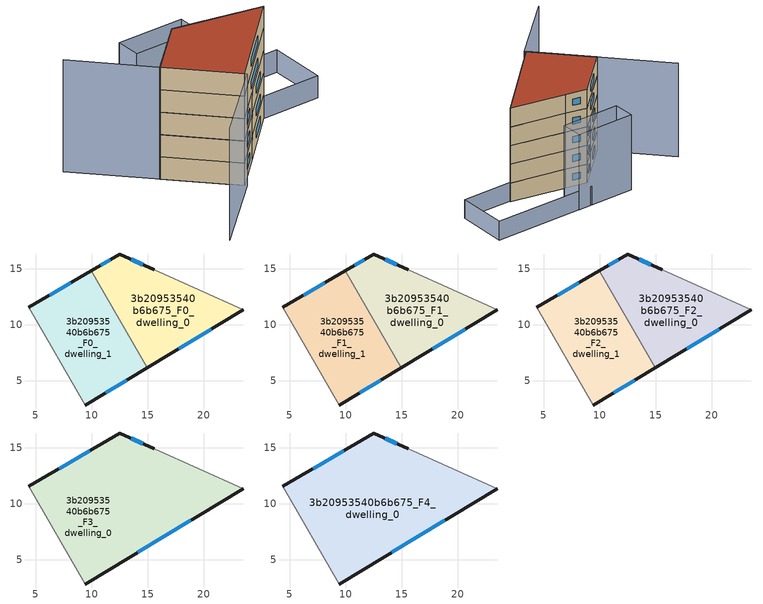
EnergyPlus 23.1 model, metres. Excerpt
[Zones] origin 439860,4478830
3b20953540b6b675_F0_dwelling_0
 floor ground (EU_floor_Construction): 23.53,11.34 15.62,14.92 12.51,16.34 9.96,14.84 14.96,6.18 z0
 wall outside (EU_wall_Construction): 9.96,14.84 12.51,16.34 15.62,14.92 / 23.53,11.34 14.96,6.18 z0:3
 wall adiabatic (EU_wall_Construction): 15.62,14.92 23.53,11.34 z0:3
 wall to 3b20953540b6b675_F0_dwelling_1 (EU_wall_Construction): 14.96,6.18 9.96,14.84 z0:3
 window (EU_Window_Construction): 10.81,15.33 11.67,15.84 / 13.54,15.87 14.59,15.39 / 20.69,9.63 17.8,7.89 z0.99:2.01
3b20953540b6b675_F0_dwelling_1
 floor ground (EU_floor_Construction): 14.96,6.18 9.96,14.84 4.41,11.56 9.45,2.85 z0
 wall outside (EU_wall_Construction): 4.41,11.56 9.96,14.84 / 14.96,6.18 9.45,2.85 z0:3
 wall adiabatic (EU_wall_Construction): 9.45,2.85 4.41,11.56 z0:3
 window (EU_Window_Construction): 6.25,12.65 8.12,13.75 / 13.13,5.08 11.27,3.96 z0.99:2.01
3b20953540b6b675_F1_dwelling_0
 floor to 3b20953540b6b675_F0_dwelling_0 (EU_floor_Construction): 23.53,11.34 15.62,14.92 12.51,16.34 9.96,14.84 14.96,6.18 z3
 wall outside (EU_wall_Construction): 9.96,14.84 12.51,16.34 15.62,14.92 / 23.53,11.34 14.96,6.18 z3:6
 wall adiabatic (EU_wall_Construction): 15.62,14.92 23.53,11.34 z3:6
 wall to 3b20953540b6b675_F1_dwelling_1 (EU_wall_Construction): 14.96,6.18 9.96,14.84 z3:6
 window (EU_Window_Construction): 10.81,15.33 11.67,15.84 / 13.54,15.87 14.59,15.39 / 20.69,9.63 17.8,7.89 z3.99:5.01
3b20953540b6b675_F1_dwelling_1
 floor to 3b20953540b6b675_F0_dwelling_1 (EU_floor_Construction): 14.96,6.18 9.96,14.84 4.41,11.56 9.45,2.85 z3
 wall outside (EU_wall_Construction): 4.41,11.56 9.96,14.84 / 14.96,6.18 9.45,2.85 z3:6
 wall adiabatic (EU_wall_Construction): 9.45,2.85 4.41,11.56 z3:6
 window (EU_Window_Construction): 6.25,12.65 8.12,13.75 / 13.13,5.08 11.27,3.96 z3.99:5.01
3b20953540b6b675_F2_dwelling_0
 floor to 3b20953540b6b675_F1_dwelling_0 (EU_floor_Construction): 23.53,11.34 15.62,14.92 12.51,16.34 9.96,14.84 14.96,6.18 z6
 wall outside (EU_wall_Construction): 9.96,14.84 12.51,16.34 15.62,14.92 / 23.53,11.34 14.96,6.18 z6:9
 wall adiabatic (EU_wall_Construction): 15.62,14.92 23.53,11.34 z6:9
 wall to 3b20953540b6b675_F2_dwelling_1 (EU_wall_Construction): 14.96,6.18 9.96,14.84 z6:9
 window (EU_Window_Construction): 10.81,15.33 11.67,15.84 / 13.54,15.87 14.59,15.39 / 20.69,9.63 17.8,7.89 z6.99:8.01
3b20953540b6b675_F2_dwelling_1
 floor to 3b20953540b6b675_F1_dwelling_1 (EU_floor_Construction): 14.96,6.18 9.96,14.84 4.41,11.56 9.45,2.85 z6
 wall outside (EU_wall_Construction): 4.41,11.56 9.96,14.84 / 14.96,6.18 9.45,2.85 z6:9
 wall adiabatic (EU_wall_Construction): 9.45,2.85 4.41,11.56 z6:9
 window (EU_Window_Construction): 6.25,12.65 8.12,13.75 / 13.13,5.08 11.27,3.96 z6.99:8.01
3b20953540b6b675_F3_dwelling_0
 floor to 3b20953540b6b675_F2_dwelling_0 (EU_floor_Construction): 23.53,11.34 15.62,14.92 12.51,16.34 9.96,14.84 14.96,6.18 z9
 floor to 3b20953540b6b675_F2_dwelling_1 (EU_floor_Construction): 14.96,6.18 9.96,14.84 4.41,11.56 9.45,2.85 z9
 wall outside (EU_wall_Construction): 23.53,11.34 9.45,2.85 / 4.41,11.56 12.51,16.34 15.62,14.92 z9:12
 wall adiabatic (EU_wall_Construction): 9.45,2.85 4.41,11.56 / 15.62,14.92 23.53,11.34 z9:12
 window (EU_Window_Construction): 18.86,8.53 14.12,5.67 / 7.1,13.15 9.83,14.76 / 13.54,15.87 14.59,15.39 z9.99:11.01
3b20953540b6b675_F4_dwelling_0
 floor to 3b20953540b6b675_F3_dwelling_0 (EU_floor_Construction): 23.53,11.34 15.62,14.92 12.51,16.34 4.41,11.56 9.45,2.85 z12
 wall outside (EU_wall_Construction): 23.53,11.34 9.45,2.85 / 4.41,11.56 12.51,16.34 15.62,14.92 z12:15
 wall adiabatic (EU_wall_Construction): 9.45,2.85 4.41,11.56 / 15.62,14.92 23.53,11.34 z12:15
 window (EU_Window_Construction): 18.86,8.53 14.12,5.67 / 7.1,13.15 9.83,14.76 / 13.54,15.87 14.59,15.39 z12.99:14.01
 roof outside (EU_roof_Construction): 23.53,11.34 9.45,2.85 4.41,11.56 12.51,16.34 15.62,14.92 z15
shading: -1.31,21.53 9.58,2.62 / 9.58,2.62 -1.8,-3.94 z0:15; 17,20.79 32.99,17.04 / 32.99,17.04 31.2,9.39 / 31.2,9.39 15.21,13.14 / 15.21,13.14 17,20.79 z0:3; 19.19,20.28 18.44,17.01 / 18.44,17.01 9.43,19.08 / 9.43,19.08 10.18,22.35 / 10.18,22.35 19.19,20.28 z0:12
[Building]
EU S2 Campaign: North Axis=0; Terrain=City; Solar Distribution=FullExterior
[Site:Location]
Madrid: Latitude=40.5; Longitude=-3.5; Time Zone=1; Elevation=609
[SizingPeriod:WeatherFileDays]
AnnualSizingPeriod: Begin Month=1; Begin Day of Month=1; End Month=12; End Day of Month=31; Day of Week for Start Day=Monday; Use Weather File Daylight Saving Period=No; Use Weather File Rain and Snow Indicators=No
[MATERIAL]
EU_InternalMass_Material: Roughness=MediumRough; Thickness=0.1; Conductivity=1; Density=1800; Specific Heat=900; Thermal Absorptance=0.9; Solar Absorptance=0.7; Visible Absorptance=0.7
[MATERIAL:NOMASS] Roughness=MediumRough; Thermal Absorptance=0.9; Solar Absorptance=0.7; Visible Absorptance=0.7
Name | Thermal Resistance
EU_wall_NoMass | 0.609216
EU_roof_NoMass | 0.513268
EU_floor_NoMass | 0.568163
[WINDOWMATERIAL:SIMPLEGLAZINGSYSTEM]
EU_Window_SimpleGlazing: UFactor=5.50606; Solar Heat Gain Coefficient=0.85; Visible Transmittance=0.85
[CONSTRUCTION]
EU_wall_Construction: EU_wall_NoMass
EU_roof_Construction: EU_roof_NoMass
EU_floor_Construction: EU_floor_NoMass
EU_InternalMass_Construction: EU_InternalMass_Material
EU_Window_Construction: EU_Window_SimpleGlazing
[ZONE] Type=1; Multiplier=1; Ceiling Height=autocalculate; Floor Area=autocalculate; Part of Total Floor Area=Yes
Name | Volume
3b20953540b6b675_F0_dwelling_0; 3b20953540b6b675_F1_dwelling_0; 3b20953540b6b675_F2_dwelling_0 | 193.751
3b20953540b6b675_F3_dwelling_0 | 387.501
3b20953540b6b675_F4_dwelling_0 | 387.503
3b20953540b6b675_F0_dwelling_1; 3b20953540b6b675_F1_dwelling_1; 3b20953540b6b675_F2_dwelling_1 | 193.757
[INTERNALMASS] Construction=EU_InternalMass_Construction
Name | Zone or ZoneList | Surface Area
3b20953540b6b675_F0_dwelling_0_EU_InternalMass | 3b20953540b6b675_F0_dwelling_0 | 64.5838
3b20953540b6b675_F0_dwelling_1_EU_InternalMass | 3b20953540b6b675_F0_dwelling_1 | 64.5856
3b20953540b6b675_F1_dwelling_0_EU_InternalMass | 3b20953540b6b675_F1_dwelling_0 | 64.5838
3b20953540b6b675_F1_dwelling_1_EU_InternalMass | 3b20953540b6b675_F1_dwelling_1 | 64.5856
3b20953540b6b675_F2_dwelling_0_EU_InternalMass | 3b20953540b6b675_F2_dwelling_0 | 64.5838
3b20953540b6b675_F2_dwelling_1_EU_InternalMass | 3b20953540b6b675_F2_dwelling_1 | 64.5856
3b20953540b6b675_F3_dwelling_0_EU_InternalMass | 3b20953540b6b675_F3_dwelling_0 | 129.168
3b20953540b6b675_F4_dwelling_0_EU_InternalMass | 3b20953540b6b675_F4_dwelling_0 | 129.168
[OTHEREQUIPMENT] Fuel Type=Electricity; Design Level Calculation Method=Watts/Area; Power per Zone Floor Area=1; Fraction Latent=0; Fraction Radiant=0; Fraction Lost=0; Carbon Dioxide Generation Rate=0; EndUse Subcategory=EU_Step8_InternalGains
Name | Zone or ZoneList or Space or SpaceList | Schedule
EU_Step8_InternalGain_3b20953540b6b675_F0_dwelling_0_f000 | 3b20953540b6b675_F0_dwelling_0 | EU_Step8_GainSchedule_3b20953540b6b675_F0_dwelling_0_f000
EU_Step8_InternalGain_3b20953540b6b675_F0_dwelling_1_f000 | 3b20953540b6b675_F0_dwelling_1 | EU_Step8_GainSchedule_3b20953540b6b675_F0_dwelling_1_f000
EU_Step8_InternalGain_3b20953540b6b675_F1_dwelling_0_f000 | 3b20953540b6b675_F1_dwelling_0 | EU_Step8_GainSchedule_3b20953540b6b675_F1_dwelling_0_f000
EU_Step8_InternalGain_3b20953540b6b675_F1_dwelling_1_f000 | 3b20953540b6b675_F1_dwelling_1 | EU_Step8_GainSchedule_3b20953540b6b675_F1_dwelling_1_f000
EU_Step8_InternalGain_3b20953540b6b675_F2_dwelling_0_f000 | 3b20953540b6b675_F2_dwelling_0 | EU_Step8_GainSchedule_3b20953540b6b675_F2_dwelling_0_f000
EU_Step8_InternalGain_3b20953540b6b675_F2_dwelling_1_f000 | 3b20953540b6b675_F2_dwelling_1 | EU_Step8_GainSchedule_3b20953540b6b675_F2_dwelling_1_f000
EU_Step8_InternalGain_3b20953540b6b675_F3_dwelling_0_f000 | 3b20953540b6b675_F3_dwelling_0 | EU_Step8_GainSchedule_3b20953540b6b675_F3_dwelling_0_f000
EU_Step8_InternalGain_3b20953540b6b675_F4_dwelling_0_f000 | 3b20953540b6b675_F4_dwelling_0 | EU_Step8_GainSchedule_3b20953540b6b675_F4_dwelling_0_f000
[ZONEVENTILATION:DESIGNFLOWRATE] Schedule=EU_AlwaysOn; Design Flow Rate Calculation Method=AirChanges/Hour; Air Changes per Hour=0.752966; Ventilation Type=Natural; Fan Pressure Rise=0; Fan Total Efficiency=1; Constant Term Coefficient=1; Temperature Term Coefficient=0; Velocity Term Coefficient=0; Velocity Squared Term Coefficient=0; Minimum Indoor Temperature=-100; Maximum Indoor Temperature=100; Delta Temperature=-100; Minimum Outdoor Temperature=-100; Maximum Outdoor Temperature=100; Maximum Wind Speed=40
Name | Zone or ZoneList or Space or SpaceList
EU_ConstantAir_3b20953540b6b675_F0_dwelling_0 | 3b20953540b6b675_F0_dwelling_0
EU_ConstantAir_3b20953540b6b675_F0_dwelling_1 | 3b20953540b6b675_F0_dwelling_1
EU_ConstantAir_3b20953540b6b675_F1_dwelling_0 | 3b20953540b6b675_F1_dwelling_0
EU_ConstantAir_3b20953540b6b675_F1_dwelling_1 | 3b20953540b6b675_F1_dwelling_1
EU_ConstantAir_3b20953540b6b675_F2_dwelling_0 | 3b20953540b6b675_F2_dwelling_0
EU_ConstantAir_3b20953540b6b675_F2_dwelling_1 | 3b20953540b6b675_F2_dwelling_1
EU_ConstantAir_3b20953540b6b675_F3_dwelling_0 | 3b20953540b6b675_F3_dwelling_0
EU_ConstantAir_3b20953540b6b675_F4_dwelling_0 | 3b20953540b6b675_F4_dwelling_0
[HVACTEMPLATE:THERMOSTAT] Constant Heating Setpoint=20; Constant Cooling Setpoint=50
EU_HeatOnly_3b20953540b6b675_F0_dwelling_0; EU_HeatOnly_3b20953540b6b675_F0_dwelling_1; EU_HeatOnly_3b20953540b6b675_F1_dwelling_0; EU_HeatOnly_3b20953540b6b675_F1_dwelling_1; EU_HeatOnly_3b20953540b6b675_F2_dwelling_0; EU_HeatOnly_3b20953540b6b675_F2_dwelling_1; EU_HeatOnly_3b20953540b6b675_F3_dwelling_0; EU_HeatOnly_3b20953540b6b675_F4_dwelling_0
[HVACTEMPLATE:ZONE:IDEALLOADSAIRSYSTEM] System Availability Schedule=EU_AlwaysOn; Maximum Heating Supply Air Temperature=50; Minimum Cooling Supply Air Temperature=13; Maximum Heating Supply Air Humidity Ratio=0.0156; Minimum Cooling Supply Air Humidity Ratio=0.0077; Heating Limit=NoLimit; Cooling Limit=NoLimit; Heating Availability Schedule=EU_AlwaysOn; Cooling Availability Schedule=EU_CoolingOff; Dehumidification Control Type=ConstantSensibleHeatRatio; Cooling Sensible Heat Ratio=0.7; Dehumidification Setpoint=60; Humidification Control Type=None; Humidification Setpoint=30; Outdoor Air Method=None; Outdoor Air Flow Rate per Person=0.00944; Outdoor Air Flow Rate per Zone Floor Area=0; Outdoor Air Flow Rate per Zone=0; Demand Controlled Ventilation Type=None; Outdoor Air Economizer Type=NoEconomizer; Heat Recovery Type=None; Sensible Heat Recovery Effectiveness=0.7; Latent Heat Recovery Effectiveness=0.65
Name | Template Thermostat
3b20953540b6b675_F0_dwelling_0 | EU_HeatOnly_3b20953540b6b675_F0_dwelling_0
3b20953540b6b675_F0_dwelling_1 | EU_HeatOnly_3b20953540b6b675_F0_dwelling_1
3b20953540b6b675_F1_dwelling_0 | EU_HeatOnly_3b20953540b6b675_F1_dwelling_0
3b20953540b6b675_F1_dwelling_1 | EU_HeatOnly_3b20953540b6b675_F1_dwelling_1
3b20953540b6b675_F2_dwelling_0 | EU_HeatOnly_3b20953540b6b675_F2_dwelling_0
3b20953540b6b675_F2_dwelling_1 | EU_HeatOnly_3b20953540b6b675_F2_dwelling_1
3b20953540b6b675_F3_dwelling_0 | EU_HeatOnly_3b20953540b6b675_F3_dwelling_0
3b20953540b6b675_F4_dwelling_0 | EU_HeatOnly_3b20953540b6b675_F4_dwelling_0
[SIZING:ZONE] Zone Cooling Design Supply Air Temperature Input Method=SupplyAirTemperature; Zone Cooling Design Supply Air Temperature=13; Zone Heating Design Supply Air Temperature Input Method=SupplyAirTemperature; Zone Heating Design Supply Air Temperature=50; Zone Cooling Design Supply Air Humidity Ratio=0.008; Zone Heating Design Supply Air Humidity Ratio=0.008; Cooling Design Air Flow Method=DesignDay; Cooling Design Air Flow Rate=0; Cooling Minimum Air Flow per Zone Floor Area=0.000762; Cooling Minimum Air Flow=0; Cooling Minimum Air Flow Fraction=0.2; Heating Design Air Flow Method=DesignDay; Heating Design Air Flow Rate=0; Heating Maximum Air Flow per Zone Floor Area=0.002032; Heating Maximum Air Flow=0.141576; Heating Maximum Air Flow Fraction=0.3; Account for Dedicated Outdoor Air System=No; Dedicated Outdoor Air System Control Strategy=NeutralSupplyAir; Dedicated Outdoor Air Low Setpoint Temperature for Design=autosize; Dedicated Outdoor Air High Setpoint Temperature for Design=autosize; Zone Load Sizing Method=Sensible Load Only No Latent Load; Zone Latent Cooling Design Supply Air Humidity Ratio Input Method=HumidityRatioDifference; Zone Cooling Design Supply Air Humidity Ratio Difference=0.005; Zone Latent Heating Design Supply Air Humidity Ratio Input Method=HumidityRatioDifference; Zone Humidification Design Supply Air Humidity Ratio Difference=0.005
3b20953540b6b675_F0_dwelling_0; 3b20953540b6b675_F0_dwelling_1; 3b20953540b6b675_F1_dwelling_0; 3b20953540b6b675_F1_dwelling_1; 3b20953540b6b675_F2_dwelling_0; 3b20953540b6b675_F2_dwelling_1; 3b20953540b6b675_F3_dwelling_0; 3b20953540b6b675_F4_dwelling_0
[SCHEDULE:CONSTANT]
Name | Hourly Value
EU_AlwaysOn | 1
EU_CoolingOff | 0
[SCHEDULE:FILE] Column Number=1; Rows to Skip at Top=0; Number of Hours of Data=8760; Column Separator=Comma; Interpolate to Timestep=No; Minutes per Item=60; Adjust Schedule for Daylight Savings=Yes
Name | File
EU_Step8_GainSchedule_3b20953540b6b675_F0_dwelling_0_f000 | ../../schedules/3b20953540b6b675/3b20953540b6b675_F0_dwelling_0_f000_gain.csv
EU_Step8_GainSchedule_3b20953540b6b675_F0_dwelling_1_f000 | ../../schedules/3b20953540b6b675/3b20953540b6b675_F0_dwelling_1_f000_gain.csv
EU_Step8_GainSchedule_3b20953540b6b675_F1_dwelling_0_f000 | ../../schedules/3b20953540b6b675/3b20953540b6b675_F1_dwelling_0_f000_gain.csv
EU_Step8_GainSchedule_3b20953540b6b675_F1_dwelling_1_f000 | ../../schedules/3b20953540b6b675/3b20953540b6b675_F1_dwelling_1_f000_gain.csv
EU_Step8_GainSchedule_3b20953540b6b675_F2_dwelling_0_f000 | ../../schedules/3b20953540b6b675/3b20953540b6b675_F2_dwelling_0_f000_gain.csv
EU_Step8_GainSchedule_3b20953540b6b675_F2_dwelling_1_f000 | ../../schedules/3b20953540b6b675/3b20953540b6b675_F2_dwelling_1_f000_gain.csv
EU_Step8_GainSchedule_3b20953540b6b675_F3_dwelling_0_f000 | ../../schedules/3b20953540b6b675/3b20953540b6b675_F3_dwelling_0_f000_gain.csv
EU_Step8_GainSchedule_3b20953540b6b675_F4_dwelling_0_f000 | ../../schedules/3b20953540b6b675/3b20953540b6b675_F4_dwelling_0_f000_gain.csv
